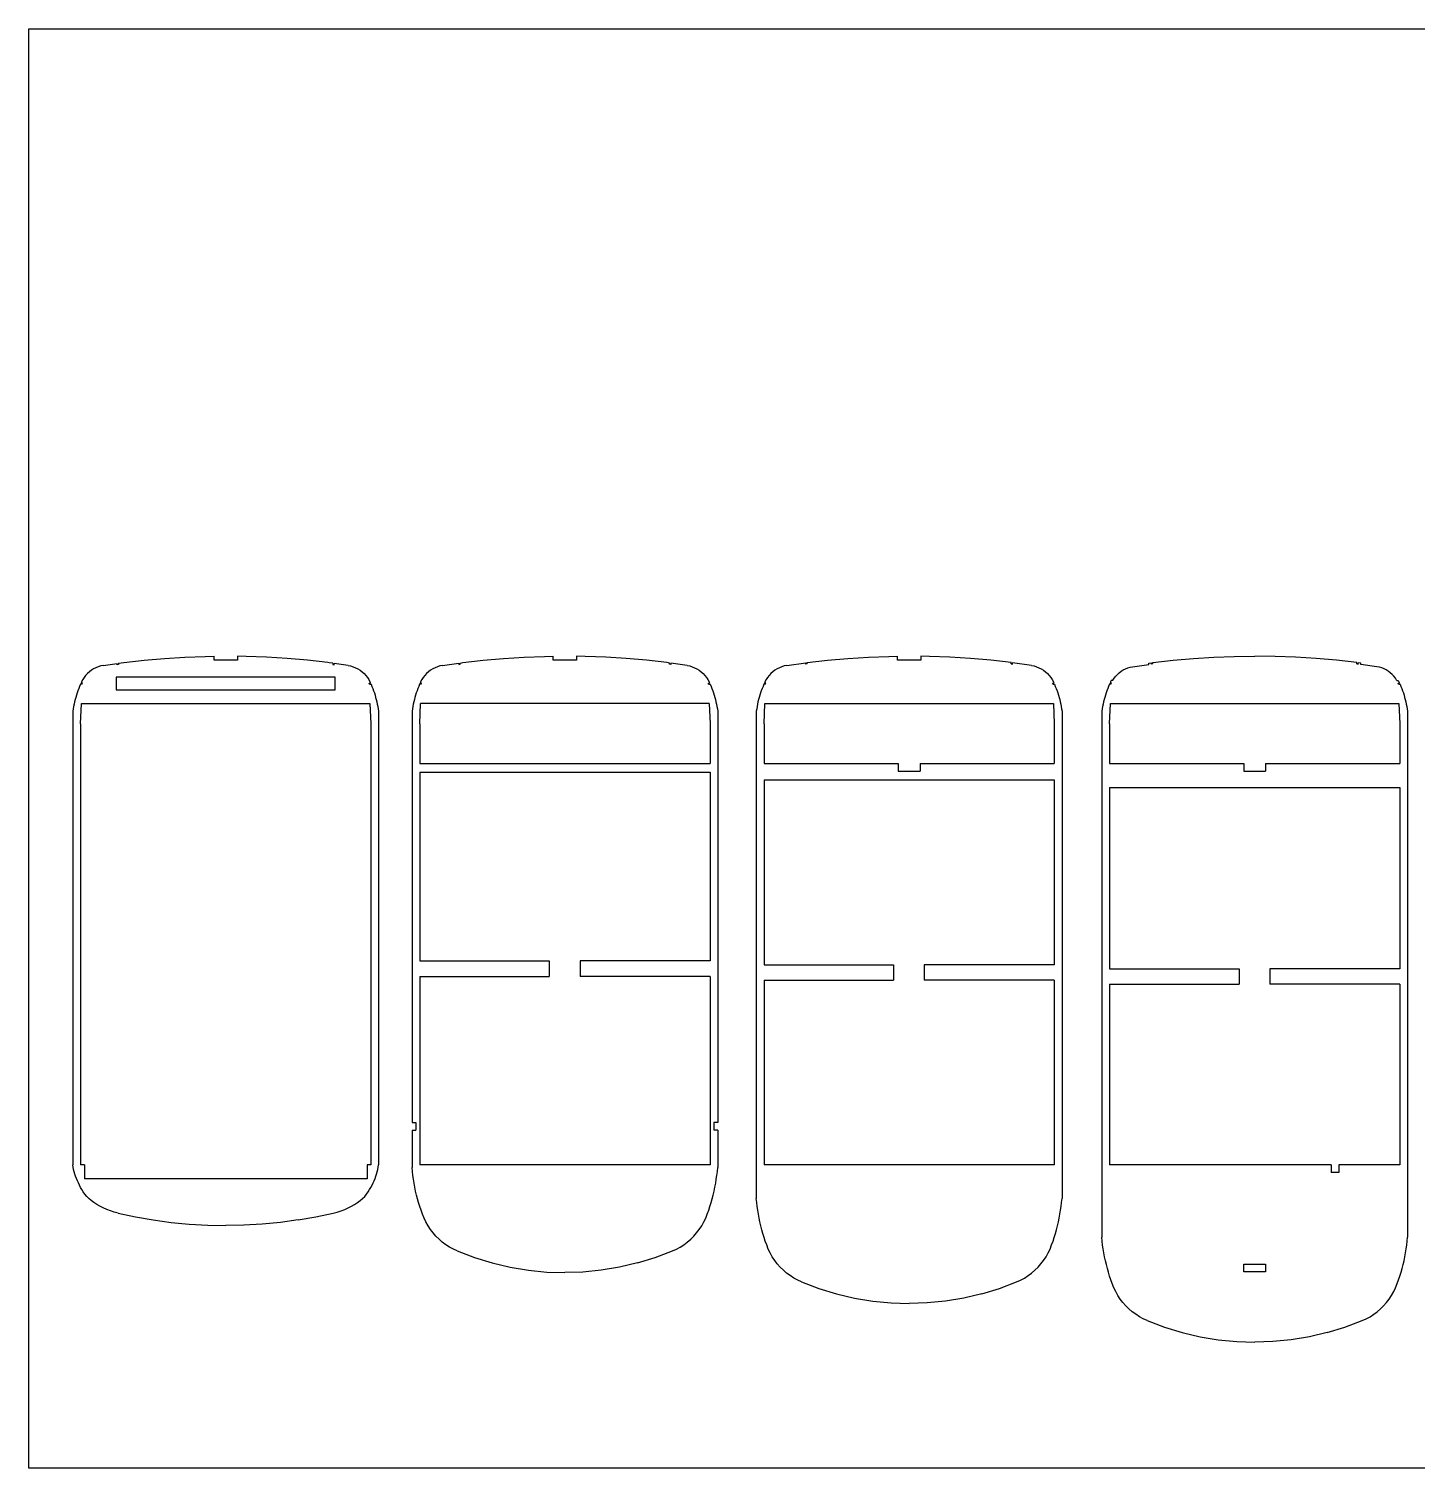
# Model space of a CAD drawing. Extents: x -24.2 to 24.2, y -5.6 to 5.6.
# Drawn here: x -24.15 to -13.38, y -5.58 to 5.58 of the extents above; entities that cross this region are included whole.
import ezdxf

# ---------------------------------------------------------------- set-up
doc = ezdxf.new("R2010")
doc.units = 0
doc.header["$MEASUREMENT"] = 0
doc.layers.get('0').update_dxf_attribs({"linetype": 'CONTINUOUS'})

msp = doc.modelspace()

# ---------------------------------------------------------------- linework, layer by layer
for p, q in [((-24.151, 5.583), (24.151, 5.583)), ((-24.151, -5.583), (-24.151, 5.583)), ((-23.415, 0.666), (-23.257, 0.684)), ((-23.257, 0.684), (-23.099, 0.698)), ((-23.099, 0.698), (-22.94, 0.708)), ((-22.94, 0.708), (-22.782, 0.714)), ((-22.782, 0.714), (-22.714, 0.715)), ((-22.714, 0.685), (-22.714, 0.715)), ((-22.533, 0.685), (-22.714, 0.685)), ((-22.466, 0.714), (-22.533, 0.715)), ((-22.533, 0.715), (-22.533, 0.685)), ((-22.307, 0.708), (-22.466, 0.714)), ((-22.148, 0.698), (-22.307, 0.708)), ((-21.99, 0.684), (-22.148, 0.698)), ((-21.832, 0.666), (-21.99, 0.684)), ((-20.785, 0.666), (-20.627, 0.684)), ((-20.627, 0.684), (-20.469, 0.698)), ((-20.469, 0.698), (-20.31, 0.708)), ((-20.31, 0.708), (-20.152, 0.714)), ((-20.152, 0.714), (-20.084, 0.715)), ((-20.084, 0.685), (-20.084, 0.715)), ((-19.903, 0.685), (-20.084, 0.685)), ((-19.836, 0.714), (-19.903, 0.715)), ((-19.903, 0.715), (-19.903, 0.685)), ((-19.677, 0.708), (-19.836, 0.714)), ((-19.518, 0.698), (-19.677, 0.708)), ((-19.36, 0.684), (-19.518, 0.698)), ((-19.202, 0.666), (-19.36, 0.684)), ((-18.115, 0.666), (-17.957, 0.684)), ((-17.957, 0.684), (-17.799, 0.698)), ((-17.799, 0.698), (-17.64, 0.708)), ((-17.64, 0.708), (-17.482, 0.714)), ((-17.482, 0.714), (-17.414, 0.715)), ((-17.414, 0.685), (-17.414, 0.715)), ((-17.233, 0.685), (-17.414, 0.685)), ((-17.166, 0.714), (-17.233, 0.715)), ((-17.233, 0.715), (-17.233, 0.685)), ((-17.007, 0.708), (-17.166, 0.714)), ((-16.848, 0.698), (-17.007, 0.708)), ((-16.69, 0.684), (-16.848, 0.698)), ((-16.532, 0.666), (-16.69, 0.684)), ((-15.435, 0.666), (-15.277, 0.684)), ((-15.277, 0.684), (-15.119, 0.698)), ((-15.119, 0.698), (-14.96, 0.708)), ((-14.96, 0.708), (-14.802, 0.714)), ((-14.802, 0.714), (-14.644, 0.716)), ((-14.486, 0.714), (-14.644, 0.716)), ((-14.327, 0.708), (-14.486, 0.714)), ((-14.168, 0.698), (-14.327, 0.708)), ((-14.01, 0.684), (-14.168, 0.698)), ((-13.852, 0.666), (-14.01, 0.684)), ((-23.71, 0.567), (-23.722, 0.551)), ((-23.696, 0.582), (-23.71, 0.567)), ((-23.681, 0.595), (-23.696, 0.582)), ((-23.665, 0.607), (-23.681, 0.595)), ((-23.648, 0.618), (-23.665, 0.607)), ((-23.63, 0.627), (-23.648, 0.618)), ((-23.612, 0.634), (-23.63, 0.627)), ((-23.592, 0.64), (-23.612, 0.634)), ((-23.573, 0.644), (-23.592, 0.64)), ((-23.573, 0.644), (-23.465, 0.659)), ((-23.465, 0.649), (-23.465, 0.659)), ((-23.455, 0.651), (-23.465, 0.649)), ((-23.455, 0.661), (-23.415, 0.666)), ((-23.455, 0.661), (-23.455, 0.651)), ((-21.822, 0.665), (-21.832, 0.666)), ((-21.792, 0.661), (-21.822, 0.665)), ((-21.792, 0.661), (-21.792, 0.651)), ((-21.792, 0.651), (-21.782, 0.649)), ((-21.675, 0.644), (-21.782, 0.659)), ((-21.782, 0.649), (-21.782, 0.659)), ((-21.675, 0.644), (-21.655, 0.64)), ((-21.655, 0.64), (-21.636, 0.634)), ((-21.636, 0.634), (-21.617, 0.627)), ((-21.617, 0.627), (-21.599, 0.618)), ((-21.599, 0.618), (-21.582, 0.607)), ((-21.582, 0.607), (-21.566, 0.595)), ((-21.566, 0.595), (-21.551, 0.582)), ((-21.551, 0.582), (-21.538, 0.567)), ((-21.538, 0.567), (-21.525, 0.551)), ((-21.08, 0.567), (-21.092, 0.551)), ((-21.066, 0.582), (-21.08, 0.567)), ((-21.051, 0.595), (-21.066, 0.582)), ((-21.035, 0.607), (-21.051, 0.595)), ((-21.018, 0.618), (-21.035, 0.607)), ((-21, 0.627), (-21.018, 0.618)), ((-20.982, 0.634), (-21, 0.627)), ((-20.962, 0.64), (-20.982, 0.634)), ((-20.943, 0.644), (-20.962, 0.64)), ((-20.943, 0.644), (-20.815, 0.662)), ((-20.815, 0.662), (-20.815, 0.652)), ((-20.815, 0.652), (-20.805, 0.653)), ((-20.805, 0.663), (-20.785, 0.666)), ((-20.805, 0.653), (-20.805, 0.663)), ((-19.192, 0.665), (-19.202, 0.666)), ((-19.182, 0.663), (-19.192, 0.665)), ((-19.182, 0.653), (-19.182, 0.663)), ((-19.172, 0.652), (-19.182, 0.653)), ((-19.045, 0.644), (-19.172, 0.662)), ((-19.172, 0.662), (-19.172, 0.652)), ((-19.045, 0.644), (-19.025, 0.64)), ((-19.025, 0.64), (-19.006, 0.634)), ((-19.006, 0.634), (-18.987, 0.627)), ((-18.987, 0.627), (-18.969, 0.618)), ((-18.969, 0.618), (-18.952, 0.607)), ((-18.952, 0.607), (-18.936, 0.595)), ((-18.936, 0.595), (-18.921, 0.582)), ((-18.921, 0.582), (-18.908, 0.567)), ((-18.908, 0.567), (-18.895, 0.551)), ((-18.41, 0.567), (-18.422, 0.551)), ((-18.396, 0.582), (-18.41, 0.567)), ((-18.381, 0.595), (-18.396, 0.582)), ((-18.365, 0.607), (-18.381, 0.595)), ((-18.348, 0.618), (-18.365, 0.607)), ((-18.33, 0.627), (-18.348, 0.618)), ((-18.312, 0.634), (-18.33, 0.627)), ((-18.292, 0.64), (-18.312, 0.634)), ((-18.273, 0.644), (-18.292, 0.64)), ((-18.273, 0.644), (-18.125, 0.665)), ((-18.125, 0.655), (-18.125, 0.665)), ((-18.115, 0.656), (-18.125, 0.655)), ((-18.115, 0.656), (-18.115, 0.666)), ((-16.532, 0.656), (-16.532, 0.666)), ((-16.532, 0.656), (-16.522, 0.655)), ((-16.375, 0.644), (-16.522, 0.665)), ((-16.522, 0.655), (-16.522, 0.665)), ((-16.375, 0.644), (-16.355, 0.64)), ((-16.355, 0.64), (-16.336, 0.634)), ((-16.336, 0.634), (-16.317, 0.627)), ((-16.317, 0.627), (-16.299, 0.618)), ((-16.299, 0.618), (-16.282, 0.607)), ((-16.282, 0.607), (-16.266, 0.595)), ((-16.266, 0.595), (-16.251, 0.582)), ((-16.251, 0.582), (-16.238, 0.567)), ((-16.238, 0.567), (-16.225, 0.551)), ((-15.734, 0.546), (-15.722, 0.561)), ((-15.722, 0.561), (-15.709, 0.575)), ((-15.709, 0.575), (-15.695, 0.588)), ((-15.695, 0.588), (-15.679, 0.599)), ((-15.679, 0.599), (-15.663, 0.609)), ((-15.663, 0.609), (-15.646, 0.618)), ((-15.646, 0.618), (-15.628, 0.625)), ((-15.628, 0.625), (-15.61, 0.63)), ((-15.61, 0.63), (-15.591, 0.634)), ((-15.591, 0.634), (-15.465, 0.652)), ((-15.465, 0.662), (-15.445, 0.665)), ((-15.465, 0.652), (-15.465, 0.662)), ((-15.445, 0.655), (-15.445, 0.665)), ((-15.445, 0.655), (-15.444, 0.655)), ((-15.435, 0.656), (-15.444, 0.655)), ((-15.435, 0.656), (-15.435, 0.666)), ((-13.852, 0.656), (-13.852, 0.666)), ((-13.852, 0.656), (-13.842, 0.655)), ((-13.842, 0.655), (-13.842, 0.665)), ((-13.822, 0.662), (-13.842, 0.665)), ((-13.822, 0.652), (-13.822, 0.662)), ((-13.696, 0.634), (-13.822, 0.652)), ((-13.677, 0.63), (-13.696, 0.634)), ((-13.659, 0.625), (-13.677, 0.63)), ((-13.641, 0.618), (-13.659, 0.625)), ((-13.624, 0.609), (-13.641, 0.618)), ((-13.608, 0.599), (-13.624, 0.609)), ((-13.593, 0.588), (-13.608, 0.599)), ((-13.578, 0.575), (-13.593, 0.588)), ((-13.565, 0.561), (-13.578, 0.575)), ((-13.553, 0.546), (-13.565, 0.561)), ((-23.77, 0.448), (-23.776, 0.431)), ((-23.764, 0.465), (-23.77, 0.448)), ((-23.757, 0.482), (-23.764, 0.465)), ((-23.75, 0.498), (-23.757, 0.482)), ((-23.739, 0.498), (-23.75, 0.498)), ((-23.742, 0.517), (-23.746, 0.508)), ((-23.735, 0.508), (-23.746, 0.508)), ((-23.733, 0.535), (-23.742, 0.517)), ((-23.739, 0.498), (-23.735, 0.508)), ((-23.722, 0.551), (-23.733, 0.535)), ((-23.474, 0.554), (-23.474, 0.454)), ((-21.774, 0.554), (-23.474, 0.554)), ((-23.474, 0.454), (-21.774, 0.454)), ((-21.774, 0.454), (-21.774, 0.554)), ((-21.525, 0.551), (-21.514, 0.535)), ((-21.514, 0.535), (-21.505, 0.517)), ((-21.512, 0.508), (-21.501, 0.508)), ((-21.508, 0.498), (-21.512, 0.508)), ((-21.508, 0.498), (-21.497, 0.498)), ((-21.505, 0.517), (-21.501, 0.508)), ((-21.497, 0.498), (-21.49, 0.482)), ((-21.49, 0.482), (-21.483, 0.465)), ((-21.483, 0.465), (-21.477, 0.448)), ((-21.477, 0.448), (-21.471, 0.431)), ((-21.14, 0.448), (-21.146, 0.431)), ((-21.134, 0.465), (-21.14, 0.448)), ((-21.127, 0.482), (-21.134, 0.465)), ((-21.12, 0.498), (-21.127, 0.482)), ((-21.109, 0.498), (-21.12, 0.498)), ((-21.112, 0.517), (-21.116, 0.508)), ((-21.105, 0.508), (-21.116, 0.508)), ((-21.103, 0.535), (-21.112, 0.517)), ((-21.109, 0.498), (-21.105, 0.508)), ((-21.092, 0.551), (-21.103, 0.535)), ((-18.895, 0.551), (-18.884, 0.535)), ((-18.884, 0.535), (-18.875, 0.517)), ((-18.878, 0.498), (-18.882, 0.508)), ((-18.882, 0.508), (-18.871, 0.508)), ((-18.878, 0.498), (-18.867, 0.498)), ((-18.875, 0.517), (-18.871, 0.508)), ((-18.867, 0.498), (-18.86, 0.482)), ((-18.86, 0.482), (-18.853, 0.465)), ((-18.853, 0.465), (-18.847, 0.448)), ((-18.847, 0.448), (-18.841, 0.431)), ((-18.47, 0.448), (-18.476, 0.431)), ((-18.464, 0.465), (-18.47, 0.448)), ((-18.457, 0.482), (-18.464, 0.465)), ((-18.45, 0.498), (-18.457, 0.482)), ((-18.439, 0.498), (-18.45, 0.498)), ((-18.442, 0.517), (-18.446, 0.508)), ((-18.435, 0.508), (-18.446, 0.508)), ((-18.433, 0.535), (-18.442, 0.517)), ((-18.439, 0.498), (-18.435, 0.508)), ((-18.422, 0.551), (-18.433, 0.535)), ((-16.225, 0.551), (-16.214, 0.535)), ((-16.214, 0.535), (-16.205, 0.517)), ((-16.212, 0.508), (-16.201, 0.508)), ((-16.208, 0.498), (-16.212, 0.508)), ((-16.208, 0.498), (-16.197, 0.498)), ((-16.205, 0.517), (-16.201, 0.508)), ((-16.197, 0.498), (-16.19, 0.482)), ((-16.19, 0.482), (-16.183, 0.465)), ((-16.183, 0.465), (-16.177, 0.448)), ((-16.177, 0.448), (-16.171, 0.431)), ((-15.79, 0.448), (-15.796, 0.431)), ((-15.784, 0.465), (-15.79, 0.448)), ((-15.777, 0.482), (-15.784, 0.465)), ((-15.77, 0.498), (-15.777, 0.482)), ((-15.759, 0.498), (-15.77, 0.498)), ((-15.762, 0.517), (-15.766, 0.508)), ((-15.755, 0.508), (-15.766, 0.508)), ((-15.757, 0.528), (-15.762, 0.517)), ((-15.759, 0.498), (-15.757, 0.504)), ((-15.745, 0.528), (-15.757, 0.528)), ((-15.757, 0.504), (-15.755, 0.508)), ((-15.745, 0.528), (-15.744, 0.53)), ((-15.744, 0.53), (-15.734, 0.546)), ((-13.543, 0.53), (-13.553, 0.546)), ((-13.542, 0.528), (-13.543, 0.53)), ((-13.542, 0.528), (-13.531, 0.528)), ((-13.532, 0.508), (-13.521, 0.508)), ((-13.528, 0.498), (-13.532, 0.508)), ((-13.531, 0.528), (-13.525, 0.517)), ((-13.528, 0.498), (-13.517, 0.498)), ((-13.525, 0.517), (-13.521, 0.508)), ((-13.517, 0.498), (-13.51, 0.482)), ((-13.51, 0.482), (-13.503, 0.465)), ((-13.503, 0.465), (-13.497, 0.448)), ((-13.497, 0.448), (-13.491, 0.431)), ((-23.8, 0.344), (-23.803, 0.326)), ((-23.796, 0.361), (-23.8, 0.344)), ((-23.791, 0.379), (-23.796, 0.361)), ((-23.787, 0.396), (-23.791, 0.379)), ((-23.781, 0.414), (-23.787, 0.396)), ((-23.776, 0.431), (-23.781, 0.414)), ((-23.749, 0.192), (-23.743, 0.35)), ((-23.743, 0.35), (-21.505, 0.35)), ((-21.505, 0.35), (-21.498, 0.192)), ((-21.471, 0.431), (-21.466, 0.414)), ((-21.466, 0.414), (-21.461, 0.396)), ((-21.461, 0.396), (-21.456, 0.379)), ((-21.456, 0.379), (-21.452, 0.361)), ((-21.452, 0.361), (-21.448, 0.344)), ((-21.448, 0.344), (-21.444, 0.326)), ((-21.17, 0.344), (-21.173, 0.326)), ((-21.166, 0.361), (-21.17, 0.344)), ((-21.161, 0.379), (-21.166, 0.361)), ((-21.157, 0.396), (-21.161, 0.379)), ((-21.151, 0.414), (-21.157, 0.396)), ((-21.146, 0.431), (-21.151, 0.414)), ((-21.119, 0.192), (-21.113, 0.35)), ((-18.875, 0.35), (-21.113, 0.35)), ((-18.875, 0.35), (-18.868, 0.192)), ((-18.841, 0.431), (-18.836, 0.414)), ((-18.836, 0.414), (-18.831, 0.396)), ((-18.831, 0.396), (-18.826, 0.379)), ((-18.826, 0.379), (-18.822, 0.361)), ((-18.822, 0.361), (-18.818, 0.344)), ((-18.818, 0.344), (-18.814, 0.326)), ((-18.5, 0.344), (-18.503, 0.326)), ((-18.496, 0.361), (-18.5, 0.344)), ((-18.491, 0.379), (-18.496, 0.361)), ((-18.487, 0.396), (-18.491, 0.379)), ((-18.481, 0.414), (-18.487, 0.396)), ((-18.476, 0.431), (-18.481, 0.414)), ((-18.449, 0.192), (-18.443, 0.35)), ((-18.443, 0.35), (-16.205, 0.35)), ((-16.205, 0.35), (-16.198, 0.192)), ((-16.171, 0.431), (-16.166, 0.414)), ((-16.166, 0.414), (-16.161, 0.396)), ((-16.161, 0.396), (-16.156, 0.379)), ((-16.156, 0.379), (-16.152, 0.361)), ((-16.152, 0.361), (-16.148, 0.344)), ((-16.148, 0.344), (-16.144, 0.326)), ((-15.82, 0.344), (-15.823, 0.326)), ((-15.816, 0.361), (-15.82, 0.344)), ((-15.811, 0.379), (-15.816, 0.361)), ((-15.807, 0.396), (-15.811, 0.379)), ((-15.801, 0.414), (-15.807, 0.396)), ((-15.796, 0.431), (-15.801, 0.414)), ((-15.769, 0.192), (-15.763, 0.35)), ((-15.763, 0.35), (-13.525, 0.35)), ((-13.525, 0.35), (-13.518, 0.192)), ((-13.491, 0.431), (-13.486, 0.414)), ((-13.486, 0.414), (-13.481, 0.396)), ((-13.481, 0.396), (-13.476, 0.379)), ((-13.476, 0.379), (-13.472, 0.361)), ((-13.472, 0.361), (-13.468, 0.344)), ((-13.468, 0.344), (-13.464, 0.326)), ((-23.806, 0.308), (-23.809, 0.29)), ((-23.809, 0.29), (-23.809, -3.23)), ((-23.803, 0.326), (-23.806, 0.308)), ((-21.444, 0.326), (-21.441, 0.308)), ((-21.441, 0.308), (-21.438, 0.29)), ((-21.438, 0.29), (-21.438, -3.23)), ((-21.176, 0.308), (-21.179, 0.29)), ((-21.179, 0.29), (-21.179, -2.9)), ((-21.173, 0.326), (-21.176, 0.308)), ((-18.814, 0.326), (-18.811, 0.308)), ((-18.811, 0.308), (-18.808, 0.29)), ((-18.808, 0.29), (-18.808, -2.9)), ((-18.506, 0.308), (-18.509, 0.29)), ((-18.509, 0.29), (-18.509, -3.49)), ((-18.503, 0.326), (-18.506, 0.308)), ((-16.144, 0.326), (-16.141, 0.308)), ((-16.141, 0.308), (-16.138, 0.29)), ((-16.138, 0.29), (-16.138, -3.49)), ((-15.826, 0.308), (-15.829, 0.29)), ((-15.829, 0.29), (-15.829, -3.79)), ((-15.823, 0.326), (-15.826, 0.308)), ((-13.464, 0.326), (-13.461, 0.308)), ((-13.461, 0.308), (-13.458, 0.29)), ((-13.458, 0.29), (-13.458, -3.79)), ((-23.749, 0.192), (-23.749, -3.23)), ((-21.498, 0.192), (-21.498, -3.23)), ((-21.119, 0.192), (-21.119, -0.116)), ((-18.868, 0.192), (-18.868, -0.116)), ((-18.449, 0.192), (-18.449, -0.116)), ((-16.198, 0.192), (-16.198, -0.116)), ((-15.769, 0.192), (-15.769, -0.116)), ((-13.518, 0.192), (-13.518, -0.116)), ((-21.119, -0.116), (-18.868, -0.116)), ((-21.119, -0.183), (-21.119, -1.648)), ((-21.119, -0.183), (-18.868, -0.183)), ((-18.868, -0.183), (-18.868, -1.648)), ((-18.449, -0.116), (-17.408, -0.116)), ((-17.408, -0.116), (-17.408, -0.176)), ((-17.408, -0.176), (-17.239, -0.176)), ((-17.239, -0.116), (-17.239, -0.176)), ((-17.239, -0.116), (-16.198, -0.116)), ((-15.769, -0.116), (-14.728, -0.116)), ((-14.728, -0.116), (-14.728, -0.176)), ((-14.728, -0.176), (-14.559, -0.176)), ((-14.559, -0.116), (-14.559, -0.176)), ((-14.559, -0.116), (-13.518, -0.116)), ((-18.449, -0.243), (-16.198, -0.243)), ((-18.449, -0.243), (-18.449, -1.678)), ((-16.198, -0.243), (-16.198, -1.678)), ((-15.769, -0.303), (-13.518, -0.303)), ((-15.769, -0.303), (-15.769, -1.708)), ((-13.518, -0.303), (-13.518, -1.708)), ((-21.119, -1.648), (-20.115, -1.648)), ((-20.115, -1.648), (-20.115, -1.768)), ((-18.868, -1.648), (-19.876, -1.648)), ((-19.876, -1.648), (-19.876, -1.768)), ((-21.119, -1.768), (-20.115, -1.768)), ((-21.119, -1.768), (-21.119, -3.23)), ((-18.868, -1.768), (-19.876, -1.768)), ((-18.868, -1.768), (-18.868, -3.23)), ((-18.449, -1.678), (-17.445, -1.678)), ((-17.445, -1.678), (-17.445, -1.798)), ((-17.206, -1.678), (-17.206, -1.798)), ((-16.198, -1.678), (-17.206, -1.678)), ((-15.769, -1.708), (-14.765, -1.708)), ((-14.765, -1.708), (-14.765, -1.828)), ((-14.526, -1.708), (-14.526, -1.828)), ((-13.518, -1.708), (-14.526, -1.708)), ((-18.449, -1.798), (-17.445, -1.798)), ((-18.449, -1.798), (-18.449, -3.23)), ((-16.198, -1.798), (-17.206, -1.798)), ((-16.198, -1.798), (-16.198, -3.23)), ((-15.769, -1.828), (-15.769, -3.23)), ((-15.769, -1.828), (-14.765, -1.828)), ((-13.518, -1.828), (-14.526, -1.828)), ((-13.518, -1.828), (-13.518, -3.23)), ((-21.179, -2.9), (-21.149, -2.9)), ((-21.149, -2.9), (-21.149, -2.96)), ((-18.838, -2.9), (-18.838, -2.96)), ((-18.808, -2.9), (-18.838, -2.9)), ((-21.179, -2.96), (-21.179, -3.25)), ((-21.179, -2.96), (-21.149, -2.96)), ((-18.808, -2.96), (-18.838, -2.96)), ((-18.808, -2.96), (-18.808, -3.25)), ((-23.806, -3.248), (-23.809, -3.23)), ((-23.719, -3.23), (-23.749, -3.23)), ((-23.719, -3.23), (-23.719, -3.338)), ((-21.498, -3.23), (-21.528, -3.23)), ((-21.528, -3.23), (-21.528, -3.338)), ((-21.441, -3.248), (-21.438, -3.23)), ((-18.868, -3.23), (-21.119, -3.23)), ((-16.198, -3.23), (-18.449, -3.23)), ((-14.052, -3.23), (-15.769, -3.23)), ((-14.052, -3.23), (-14.052, -3.29)), ((-13.992, -3.23), (-13.992, -3.29)), ((-13.518, -3.23), (-13.992, -3.23)), ((-23.803, -3.266), (-23.806, -3.248)), ((-23.798, -3.283), (-23.803, -3.266)), ((-23.793, -3.301), (-23.798, -3.283)), ((-23.788, -3.318), (-23.793, -3.301)), ((-23.781, -3.336), (-23.788, -3.318)), ((-23.774, -3.353), (-23.781, -3.336)), ((-21.528, -3.338), (-23.719, -3.338)), ((-21.473, -3.353), (-21.466, -3.336)), ((-21.466, -3.336), (-21.46, -3.318)), ((-21.46, -3.318), (-21.454, -3.301)), ((-21.454, -3.301), (-21.449, -3.283)), ((-21.449, -3.283), (-21.445, -3.266)), ((-21.445, -3.266), (-21.441, -3.248)), ((-21.176, -3.281), (-21.179, -3.25)), ((-21.173, -3.312), (-21.176, -3.281)), ((-21.168, -3.342), (-21.173, -3.312)), ((-21.163, -3.373), (-21.168, -3.342)), ((-18.824, -3.373), (-18.819, -3.342)), ((-18.819, -3.342), (-18.815, -3.312)), ((-18.815, -3.312), (-18.811, -3.281)), ((-18.811, -3.281), (-18.808, -3.25)), ((-13.992, -3.29), (-14.052, -3.29)), ((-23.766, -3.37), (-23.774, -3.353)), ((-23.758, -3.388), (-23.766, -3.37)), ((-23.749, -3.405), (-23.758, -3.388)), ((-23.739, -3.422), (-23.749, -3.405)), ((-23.728, -3.438), (-23.739, -3.422)), ((-23.716, -3.457), (-23.728, -3.438)), ((-23.702, -3.474), (-23.716, -3.457)), ((-21.546, -3.474), (-21.531, -3.457)), ((-21.531, -3.457), (-21.519, -3.438)), ((-21.519, -3.438), (-21.508, -3.422)), ((-21.508, -3.422), (-21.499, -3.405)), ((-21.499, -3.405), (-21.489, -3.388)), ((-21.489, -3.388), (-21.481, -3.37)), ((-21.481, -3.37), (-21.473, -3.353)), ((-21.158, -3.403), (-21.163, -3.373)), ((-21.151, -3.433), (-21.158, -3.403)), ((-21.144, -3.464), (-21.151, -3.433)), ((-18.843, -3.464), (-18.836, -3.433)), ((-18.836, -3.433), (-18.83, -3.403)), ((-18.83, -3.403), (-18.824, -3.373)), ((-23.685, -3.491), (-23.702, -3.474)), ((-23.666, -3.507), (-23.685, -3.491)), ((-23.646, -3.523), (-23.666, -3.507)), ((-23.623, -3.538), (-23.646, -3.523)), ((-23.599, -3.551), (-23.623, -3.538)), ((-23.574, -3.564), (-23.599, -3.551)), ((-23.546, -3.576), (-23.574, -3.564)), ((-21.701, -3.576), (-21.674, -3.564)), ((-21.674, -3.564), (-21.648, -3.551)), ((-21.648, -3.551), (-21.624, -3.538)), ((-21.624, -3.538), (-21.602, -3.523)), ((-21.602, -3.523), (-21.581, -3.507)), ((-21.581, -3.507), (-21.562, -3.491)), ((-21.562, -3.491), (-21.546, -3.474)), ((-21.136, -3.493), (-21.144, -3.464)), ((-21.128, -3.523), (-21.136, -3.493)), ((-21.119, -3.553), (-21.128, -3.523)), ((-21.109, -3.582), (-21.119, -3.553)), ((-18.878, -3.582), (-18.869, -3.553)), ((-18.869, -3.553), (-18.859, -3.523)), ((-18.859, -3.523), (-18.851, -3.493)), ((-18.851, -3.493), (-18.843, -3.464)), ((-18.506, -3.521), (-18.509, -3.49)), ((-18.503, -3.552), (-18.506, -3.521)), ((-18.498, -3.582), (-18.503, -3.552)), ((-16.149, -3.582), (-16.145, -3.552)), ((-16.145, -3.552), (-16.141, -3.521)), ((-16.141, -3.521), (-16.138, -3.49)), ((-23.518, -3.586), (-23.546, -3.576)), ((-23.488, -3.596), (-23.518, -3.586)), ((-23.458, -3.604), (-23.488, -3.596)), ((-23.458, -3.604), (-23.324, -3.633)), ((-23.324, -3.633), (-23.187, -3.657)), ((-23.187, -3.657), (-23.047, -3.676)), ((-23.047, -3.676), (-22.906, -3.69)), ((-22.2, -3.676), (-22.341, -3.69)), ((-22.061, -3.657), (-22.2, -3.676)), ((-22.061, -3.657), (-21.924, -3.633)), ((-21.924, -3.633), (-21.79, -3.604)), ((-21.79, -3.604), (-21.759, -3.596)), ((-21.759, -3.596), (-21.729, -3.586)), ((-21.729, -3.586), (-21.701, -3.576)), ((-21.098, -3.611), (-21.109, -3.582)), ((-21.086, -3.643), (-21.098, -3.611)), ((-21.072, -3.673), (-21.086, -3.643)), ((-21.055, -3.703), (-21.072, -3.673)), ((-18.932, -3.703), (-18.916, -3.673)), ((-18.916, -3.673), (-18.901, -3.643)), ((-18.901, -3.643), (-18.889, -3.611)), ((-18.889, -3.611), (-18.878, -3.582)), ((-18.493, -3.613), (-18.498, -3.582)), ((-18.488, -3.643), (-18.493, -3.613)), ((-18.481, -3.673), (-18.488, -3.643)), ((-18.474, -3.704), (-18.481, -3.673)), ((-16.173, -3.704), (-16.166, -3.673)), ((-16.166, -3.673), (-16.16, -3.643)), ((-16.16, -3.643), (-16.154, -3.613)), ((-16.154, -3.613), (-16.149, -3.582)), ((-22.906, -3.69), (-22.763, -3.698)), ((-22.763, -3.698), (-22.624, -3.7)), ((-22.484, -3.698), (-22.624, -3.7)), ((-22.341, -3.69), (-22.484, -3.698)), ((-21.036, -3.731), (-21.055, -3.703)), ((-21.016, -3.758), (-21.036, -3.731)), ((-20.993, -3.783), (-21.016, -3.758)), ((-20.969, -3.807), (-20.993, -3.783)), ((-19.018, -3.807), (-18.994, -3.783)), ((-18.994, -3.783), (-18.972, -3.758)), ((-18.972, -3.758), (-18.951, -3.731)), ((-18.951, -3.731), (-18.932, -3.703)), ((-18.466, -3.733), (-18.474, -3.704)), ((-18.458, -3.763), (-18.466, -3.733)), ((-18.449, -3.793), (-18.458, -3.763)), ((-18.439, -3.822), (-18.449, -3.793)), ((-16.208, -3.822), (-16.199, -3.793)), ((-16.199, -3.793), (-16.189, -3.763)), ((-16.189, -3.763), (-16.181, -3.733)), ((-16.181, -3.733), (-16.173, -3.704)), ((-15.826, -3.821), (-15.829, -3.79)), ((-13.461, -3.821), (-13.458, -3.79)), ((-20.944, -3.829), (-20.969, -3.807)), ((-20.916, -3.849), (-20.944, -3.829)), ((-20.888, -3.868), (-20.916, -3.849)), ((-20.858, -3.884), (-20.888, -3.868)), ((-20.828, -3.898), (-20.858, -3.884)), ((-20.828, -3.898), (-20.694, -3.949)), ((-19.294, -3.949), (-19.16, -3.898)), ((-19.16, -3.898), (-19.129, -3.884)), ((-19.129, -3.884), (-19.099, -3.868)), ((-19.099, -3.868), (-19.071, -3.849)), ((-19.071, -3.849), (-19.044, -3.829)), ((-19.044, -3.829), (-19.018, -3.807)), ((-18.428, -3.851), (-18.439, -3.822)), ((-18.416, -3.883), (-18.428, -3.851)), ((-18.402, -3.913), (-18.416, -3.883)), ((-16.246, -3.913), (-16.231, -3.883)), ((-16.231, -3.883), (-16.219, -3.851)), ((-16.219, -3.851), (-16.208, -3.822)), ((-15.823, -3.852), (-15.826, -3.821)), ((-15.818, -3.882), (-15.823, -3.852)), ((-15.813, -3.913), (-15.818, -3.882)), ((-13.474, -3.913), (-13.469, -3.882)), ((-13.469, -3.882), (-13.465, -3.852)), ((-13.465, -3.852), (-13.461, -3.821)), ((-20.694, -3.949), (-20.557, -3.99)), ((-20.557, -3.99), (-20.417, -4.023)), ((-19.431, -3.99), (-19.57, -4.023)), ((-19.431, -3.99), (-19.294, -3.949)), ((-18.385, -3.943), (-18.402, -3.913)), ((-18.366, -3.971), (-18.385, -3.943)), ((-18.346, -3.998), (-18.366, -3.971)), ((-18.323, -4.023), (-18.346, -3.998)), ((-16.324, -4.023), (-16.302, -3.998)), ((-16.302, -3.998), (-16.281, -3.971)), ((-16.281, -3.971), (-16.262, -3.943)), ((-16.262, -3.943), (-16.246, -3.913)), ((-15.808, -3.943), (-15.813, -3.913)), ((-15.801, -3.973), (-15.808, -3.943)), ((-15.794, -4.004), (-15.801, -3.973)), ((-15.786, -4.033), (-15.794, -4.004)), ((-14.728, -4), (-14.559, -4)), ((-14.728, -4.06), (-14.728, -4)), ((-14.559, -4), (-14.559, -4.06)), ((-13.501, -4.033), (-13.493, -4.004)), ((-13.493, -4.004), (-13.486, -3.973)), ((-13.486, -3.973), (-13.48, -3.943)), ((-13.48, -3.943), (-13.474, -3.913)), ((-20.417, -4.023), (-20.276, -4.047)), ((-20.276, -4.047), (-20.133, -4.061)), ((-20.133, -4.061), (-19.994, -4.065)), ((-19.854, -4.061), (-19.994, -4.065)), ((-19.711, -4.047), (-19.854, -4.061)), ((-19.57, -4.023), (-19.711, -4.047)), ((-18.299, -4.047), (-18.323, -4.023)), ((-18.274, -4.069), (-18.299, -4.047)), ((-18.246, -4.089), (-18.274, -4.069)), ((-18.218, -4.108), (-18.246, -4.089)), ((-18.188, -4.124), (-18.218, -4.108)), ((-18.158, -4.138), (-18.188, -4.124)), ((-16.49, -4.138), (-16.459, -4.124)), ((-16.459, -4.124), (-16.429, -4.108)), ((-16.429, -4.108), (-16.401, -4.089)), ((-16.401, -4.089), (-16.374, -4.069)), ((-16.374, -4.069), (-16.348, -4.047)), ((-16.348, -4.047), (-16.324, -4.023)), ((-15.778, -4.063), (-15.786, -4.033)), ((-15.769, -4.093), (-15.778, -4.063)), ((-15.759, -4.122), (-15.769, -4.093)), ((-15.748, -4.151), (-15.759, -4.122)), ((-14.559, -4.06), (-14.728, -4.06)), ((-13.539, -4.151), (-13.528, -4.122)), ((-13.528, -4.122), (-13.519, -4.093)), ((-13.519, -4.093), (-13.509, -4.063)), ((-13.509, -4.063), (-13.501, -4.033)), ((-18.158, -4.138), (-18.024, -4.189)), ((-18.024, -4.189), (-17.887, -4.23)), ((-17.887, -4.23), (-17.747, -4.263)), ((-16.761, -4.23), (-16.9, -4.263)), ((-16.761, -4.23), (-16.624, -4.189)), ((-16.624, -4.189), (-16.49, -4.138)), ((-15.736, -4.183), (-15.748, -4.151)), ((-15.722, -4.213), (-15.736, -4.183)), ((-15.705, -4.243), (-15.722, -4.213)), ((-15.686, -4.271), (-15.705, -4.243)), ((-13.601, -4.271), (-13.582, -4.243)), ((-13.582, -4.243), (-13.566, -4.213)), ((-13.566, -4.213), (-13.551, -4.183)), ((-13.551, -4.183), (-13.539, -4.151)), ((-17.747, -4.263), (-17.606, -4.287)), ((-17.606, -4.287), (-17.463, -4.301)), ((-17.463, -4.301), (-17.324, -4.305)), ((-17.184, -4.301), (-17.324, -4.305)), ((-17.041, -4.287), (-17.184, -4.301)), ((-16.9, -4.263), (-17.041, -4.287)), ((-15.666, -4.298), (-15.686, -4.271)), ((-15.643, -4.323), (-15.666, -4.298)), ((-15.619, -4.347), (-15.643, -4.323)), ((-15.594, -4.369), (-15.619, -4.347)), ((-13.694, -4.369), (-13.668, -4.347)), ((-13.668, -4.347), (-13.644, -4.323)), ((-13.644, -4.323), (-13.622, -4.298)), ((-13.622, -4.298), (-13.601, -4.271)), ((-15.566, -4.389), (-15.594, -4.369)), ((-15.538, -4.408), (-15.566, -4.389)), ((-15.508, -4.424), (-15.538, -4.408)), ((-15.478, -4.438), (-15.508, -4.424)), ((-15.478, -4.438), (-15.344, -4.489)), ((-13.944, -4.489), (-13.81, -4.438)), ((-13.81, -4.438), (-13.779, -4.424)), ((-13.779, -4.424), (-13.749, -4.408)), ((-13.749, -4.408), (-13.721, -4.389)), ((-13.721, -4.389), (-13.694, -4.369)), ((-15.344, -4.489), (-15.207, -4.53)), ((-15.207, -4.53), (-15.067, -4.563)), ((-15.067, -4.563), (-14.926, -4.587)), ((-14.22, -4.563), (-14.361, -4.587)), ((-14.081, -4.53), (-14.22, -4.563)), ((-14.081, -4.53), (-13.944, -4.489)), ((-14.926, -4.587), (-14.783, -4.601)), ((-14.783, -4.601), (-14.644, -4.605)), ((-14.504, -4.601), (-14.644, -4.605)), ((-14.361, -4.587), (-14.504, -4.601)), ((24.151, -5.583), (-24.151, -5.583))]:
    msp.add_line(p, q)

doc.saveas('drawing.dxf')
